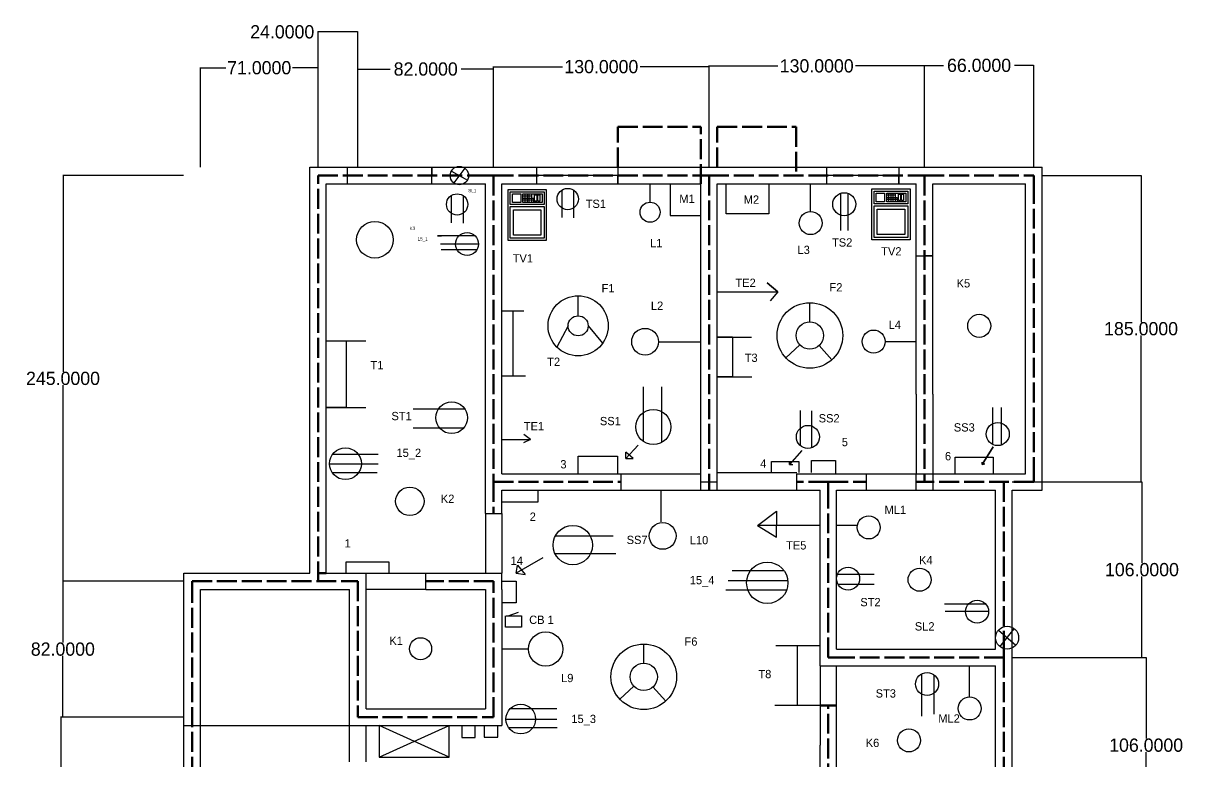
# Model space of a CAD drawing. Header units: inches. Extents: x -53 to 649, y -35 to 873.
# Drawn here: x -53 to 647, y 427 to 873 of the extents above; entities that cross this region are included whole.
import ezdxf

# ---------------------------------------------------------------- set-up
doc = ezdxf.new("R2010")
doc.units = ezdxf.units.IN
doc.header["$MEASUREMENT"] = 0
doc.linetypes.add('ACAD_ISO02W100', pattern=[15, 12, -3])
doc.dimstyles.get("Standard").update_dxf_attribs({"dimtxt": 8, "dimasz": 0.18, "dimexe": 0.18, "dimexo": 0.0625, "dimgap": 0.09, "dimtad": 0, "dimtih": 1, "dimtoh": 1, "dimdec": 4, "dimzin": 0, "dimdsep": 46, "dimtxsty": 'Standard', "dimcen": 0.09, "dimadec": 0, "dimazin": 0, "dimtfac": 1, "dimtdec": 4, "dimtofl": 0, "dimtmove": 0, "dimatfit": 3, "dimfxl": 1, "dimtolj": 1, "dimtzin": 0, "dimarcsym": 0})

# ---------------------------------------------------------------- blocks, each defined once
blk = doc.blocks.new('Microwave')
for p, q in [((19, 7), (19, 11)), ((20, 11), (20, 7)), ((21, 7), (21, 11)), ((18, 10), (22, 10)), ((22, 9), (18, 9)), ((18, 8), (22, 8)), ((22, 7), (18, 7)), ((20, 6), (18, 6)), ((19, 6), (19, 7)), ((20, 7), (20, 6))]:
    blk.add_line(p, q)
for points in [[(0, 0), (0, 18), (24, 18), (24, 0)], [(1, 1), (1, 17), (16, 17), (16, 1)], [(17, 1), (17, 17), (23, 17), (23, 1)], [(2.5, 2.5), (2.5, 15.5), (14.5, 15.5), (14.5, 2.5)], [(18, 12), (18, 16), (22, 16), (22, 12)], [(18, 2), (18, 11), (22, 11), (22, 2)], [(18.5, 4.5), (18.5, 5.5), (21.5, 5.5), (21.5, 4.5)], [(18.5, 3), (18.5, 4), (21.5, 4), (21.5, 3)]]:
    blk.add_lwpolyline(points, close=True)
blk = doc.blocks.new('*D67')
at = {"color": 0, "lineweight": -2}
for p, q in [((543.73, 490.27), (624.51, 490.27)), ((624.33, 490.09), (624.33, 441.36)), ((624.33, 384.45), (624.33, 433.18)), ((543.73, 384.27), (624.51, 384.27))]:
    blk.add_line(p, q, dxfattribs=at)
at = {"color": 0, "lineweight": 100}
for points in [[(624.3, 490.09), (624.36, 490.09), (624.33, 490.27)], [(624.3, 384.45), (624.36, 384.45), (624.33, 384.27)]]:
    blk.add_solid(points, dxfattribs=at)
at = {"layer": 'Defpoints', "color": 0, "lineweight": 100}
for p in [(543.66, 490.27), (624.33, 490.27), (543.66, 384.27)]:
    blk.add_point(p, dxfattribs=at)
at = {"color": 0, "lineweight": 100, "insert": (624.33, 437.27), "char_height": 8, "attachment_point": 5}
blk.add_mtext('\\A1;106.0000', dxfattribs=at)
blk = doc.blocks.new('*D68')
at = {"color": 0, "lineweight": -2}
for p, q in [((543.54, 596.27), (621.98, 596.27)), ((621.8, 596.09), (621.8, 547.36)), ((621.8, 490.45), (621.8, 539.18)), ((543.79, 490.27), (621.98, 490.27))]:
    blk.add_line(p, q, dxfattribs=at)
at = {"color": 0, "lineweight": 100}
for points in [[(621.77, 596.09), (621.83, 596.09), (621.8, 596.27)], [(621.77, 490.45), (621.83, 490.45), (621.8, 490.27)]]:
    blk.add_solid(points, dxfattribs=at)
at = {"layer": 'Defpoints', "color": 0, "lineweight": 100}
for p in [(543.48, 596.27), (543.73, 490.27), (621.8, 490.27)]:
    blk.add_point(p, dxfattribs=at)
at = {"color": 0, "lineweight": 100, "insert": (621.8, 543.27), "char_height": 8, "attachment_point": 5}
blk.add_mtext('\\A1;106.0000', dxfattribs=at)
blk = doc.blocks.new('*D69')
at = {"color": 0, "lineweight": -2}
for p, q in [((561.54, 781.27), (621.45, 781.27)), ((621.27, 781.09), (621.27, 692.86)), ((621.27, 596.45), (621.27, 684.68)), ((561.54, 596.27), (621.45, 596.27))]:
    blk.add_line(p, q, dxfattribs=at)
at = {"color": 0, "lineweight": 100}
for points in [[(621.24, 781.09), (621.3, 781.09), (621.27, 781.27)], [(621.24, 596.45), (621.3, 596.45), (621.27, 596.27)]]:
    blk.add_solid(points, dxfattribs=at)
at = {"layer": 'Defpoints', "color": 0, "lineweight": 100}
for p in [(561.48, 781.27), (621.27, 781.27), (561.48, 596.27)]:
    blk.add_point(p, dxfattribs=at)
at = {"color": 0, "lineweight": 100, "insert": (621.27, 688.77), "char_height": 8, "attachment_point": 5}
blk.add_mtext('\\A1;185.0000', dxfattribs=at)
blk = doc.blocks.new('*D70')
at = {"color": 0, "lineweight": -2}
for p, q in [((490.48, 786.52), (490.48, 847.99)), ((490.66, 847.81), (502.05, 847.81)), ((556.3, 847.81), (544.9, 847.81)), ((556.48, 786.33), (556.48, 847.99))]:
    blk.add_line(p, q, dxfattribs=at)
at = {"color": 0, "lineweight": 100}
for points in [[(490.66, 847.84), (490.66, 847.78), (490.48, 847.81)], [(556.3, 847.84), (556.3, 847.78), (556.48, 847.81)]]:
    blk.add_solid(points, dxfattribs=at)
at = {"layer": 'Defpoints', "color": 0, "lineweight": 100}
for p in [(490.48, 847.81), (490.48, 786.45), (556.48, 786.27)]:
    blk.add_point(p, dxfattribs=at)
at = {"color": 0, "lineweight": 100, "insert": (523.48, 847.81), "char_height": 8, "attachment_point": 5}
blk.add_mtext('\\A1;66.0000', dxfattribs=at)
blk = doc.blocks.new('*D71')
at = {"color": 0, "lineweight": -2}
for p, q in [((360.48, 786.45), (360.48, 847.67)), ((490.48, 786.58), (490.48, 847.67)), ((360.66, 847.49), (402.05, 847.49)), ((490.3, 847.49), (448.9, 847.49))]:
    blk.add_line(p, q, dxfattribs=at)
at = {"color": 0, "lineweight": 100}
for points in [[(360.66, 847.52), (360.66, 847.46), (360.48, 847.49)], [(490.3, 847.52), (490.3, 847.46), (490.48, 847.49)]]:
    blk.add_solid(points, dxfattribs=at)
at = {"layer": 'Defpoints', "color": 0, "lineweight": 100}
for p in [(360.48, 847.49), (360.48, 786.39), (490.48, 786.52)]:
    blk.add_point(p, dxfattribs=at)
at = {"color": 0, "lineweight": 100, "insert": (425.48, 847.49), "char_height": 8, "attachment_point": 5}
blk.add_mtext('\\A1;130.0000', dxfattribs=at)
blk = doc.blocks.new('*D73')
at = {"color": 0, "lineweight": -2}
for p, q in [((230.48, 786.52), (230.48, 847.2)), ((230.66, 847.02), (272.05, 847.02)), ((360.3, 847.02), (318.9, 847.02)), ((360.48, 786.52), (360.48, 847.2))]:
    blk.add_line(p, q, dxfattribs=at)
at = {"color": 0, "lineweight": 100}
for points in [[(230.66, 847.05), (230.66, 846.99), (230.48, 847.02)], [(360.3, 847.05), (360.3, 846.99), (360.48, 847.02)]]:
    blk.add_solid(points, dxfattribs=at)
at = {"layer": 'Defpoints', "color": 0, "lineweight": 100}
for p in [(230.48, 847.02), (230.48, 786.45), (360.48, 786.45)]:
    blk.add_point(p, dxfattribs=at)
at = {"color": 0, "lineweight": 100, "insert": (295.48, 847.02), "char_height": 8, "attachment_point": 5}
blk.add_mtext('\\A1;130.0000', dxfattribs=at)
blk = doc.blocks.new('*D74')
at = {"color": 0, "lineweight": -2}
for p, q in [((148.48, 786.33), (148.48, 845.78)), ((148.66, 845.6), (168.05, 845.6)), ((230.3, 845.6), (210.9, 845.6)), ((230.48, 786.58), (230.48, 845.78))]:
    blk.add_line(p, q, dxfattribs=at)
at = {"color": 0, "lineweight": 100}
for points in [[(148.66, 845.63), (148.66, 845.57), (148.48, 845.6)], [(230.3, 845.63), (230.3, 845.57), (230.48, 845.6)]]:
    blk.add_solid(points, dxfattribs=at)
at = {"layer": 'Defpoints', "color": 0, "lineweight": 100}
for p in [(230.48, 845.6), (148.48, 786.27), (230.48, 786.52)]:
    blk.add_point(p, dxfattribs=at)
at = {"color": 0, "lineweight": 100, "insert": (189.48, 845.6), "char_height": 8, "attachment_point": 5}
blk.add_mtext('\\A1;82.0000', dxfattribs=at)
blk = doc.blocks.new('*D76')
at = {"color": 0, "lineweight": -2}
for p, q in [((43.41, 454.27), (-30.94, 454.27)), ((-30.76, 454.09), (-30.76, 400.36)), ((-30.76, 338.45), (-30.76, 392.18)), ((43.41, 338.27), (-30.94, 338.27))]:
    blk.add_line(p, q, dxfattribs=at)
at = {"color": 0, "lineweight": 100}
for points in [[(-30.79, 454.09), (-30.73, 454.09), (-30.76, 454.27)], [(-30.79, 338.45), (-30.73, 338.45), (-30.76, 338.27)]]:
    blk.add_solid(points, dxfattribs=at)
at = {"layer": 'Defpoints', "color": 0, "lineweight": 100}
for p in [(-30.76, 454.27), (43.48, 454.27), (43.48, 338.27)]:
    blk.add_point(p, dxfattribs=at)
at = {"color": 0, "lineweight": 100, "insert": (-30.76, 396.27), "char_height": 8, "attachment_point": 5}
blk.add_mtext('\\A1;116.0000', dxfattribs=at)
blk = doc.blocks.new('*D77')
at = {"color": 0, "lineweight": -2}
for p, q in [((43.35, 536.27), (-29.73, 536.27)), ((-29.55, 536.09), (-29.55, 499.36)), ((-29.55, 454.45), (-29.55, 491.18)), ((43.35, 454.27), (-29.73, 454.27))]:
    blk.add_line(p, q, dxfattribs=at)
at = {"color": 0, "lineweight": 100}
for points in [[(-29.58, 536.09), (-29.52, 536.09), (-29.55, 536.27)], [(-29.58, 454.45), (-29.52, 454.45), (-29.55, 454.27)]]:
    blk.add_solid(points, dxfattribs=at)
at = {"layer": 'Defpoints', "color": 0, "lineweight": 100}
for p in [(-29.55, 536.27), (43.41, 536.27), (43.41, 454.27)]:
    blk.add_point(p, dxfattribs=at)
at = {"color": 0, "lineweight": 100, "insert": (-29.55, 495.27), "char_height": 8, "attachment_point": 5}
blk.add_mtext('\\A1;82.0000', dxfattribs=at)
blk = doc.blocks.new('*D78')
at = {"color": 0, "lineweight": -2}
for p, q in [((43.29, 781.27), (-29.63, 781.27)), ((-29.45, 781.09), (-29.45, 662.86)), ((-29.45, 536.45), (-29.45, 654.68)), ((43.29, 536.27), (-29.63, 536.27))]:
    blk.add_line(p, q, dxfattribs=at)
at = {"color": 0, "lineweight": 100}
for points in [[(-29.48, 781.09), (-29.42, 781.09), (-29.45, 781.27)], [(-29.48, 536.45), (-29.42, 536.45), (-29.45, 536.27)]]:
    blk.add_solid(points, dxfattribs=at)
at = {"layer": 'Defpoints', "color": 0, "lineweight": 100}
for p in [(-29.45, 781.27), (43.35, 781.27), (43.35, 536.27)]:
    blk.add_point(p, dxfattribs=at)
at = {"color": 0, "lineweight": 100, "insert": (-29.45, 658.77), "char_height": 8, "attachment_point": 5}
blk.add_mtext('\\A1;245.0000', dxfattribs=at)
blk = doc.blocks.new('*D79')
at = {"color": 0, "lineweight": -2}
for p, q in [((53.48, 786.33), (53.48, 846.56)), ((53.66, 846.38), (68.89, 846.38)), ((124.3, 846.38), (109.07, 846.38)), ((124.48, 786.33), (124.48, 846.56))]:
    blk.add_line(p, q, dxfattribs=at)
at = {"color": 0, "lineweight": 100}
for points in [[(53.66, 846.41), (53.66, 846.35), (53.48, 846.38)], [(124.3, 846.41), (124.3, 846.35), (124.48, 846.38)]]:
    blk.add_solid(points, dxfattribs=at)
at = {"layer": 'Defpoints', "color": 0, "lineweight": 100}
for p in [(53.48, 846.38), (53.48, 786.27), (124.48, 786.27)]:
    blk.add_point(p, dxfattribs=at)
at = {"color": 0, "lineweight": 100, "insert": (88.98, 846.38), "char_height": 8, "attachment_point": 5}
blk.add_mtext('\\A1;71.0000', dxfattribs=at)
blk = doc.blocks.new('*D81')
at = {"color": 0, "lineweight": -2}
for p, q in [((124.48, 868.05), (124.3, 868.05)), ((124.48, 786.39), (124.48, 868.23)), ((148.3, 868.05), (124.66, 868.05)), ((148.48, 786.39), (148.48, 868.23))]:
    blk.add_line(p, q, dxfattribs=at)
at = {"color": 0, "lineweight": 100}
for points in [[(124.66, 868.08), (124.66, 868.02), (124.48, 868.05)], [(148.3, 868.08), (148.3, 868.02), (148.48, 868.05)]]:
    blk.add_solid(points, dxfattribs=at)
at = {"layer": 'Defpoints', "color": 0, "lineweight": 100}
for p in [(124.48, 868.05), (124.48, 786.33), (148.48, 786.33)]:
    blk.add_point(p, dxfattribs=at)
at = {"color": 0, "lineweight": 100, "insert": (102.87, 868.05), "char_height": 8, "attachment_point": 5}
blk.add_mtext('\\A1;24.0000', dxfattribs=at)

msp = doc.modelspace()

# ---------------------------------------------------------------- linework, layer by layer
at = {"linetype": 'ACAD_ISO02W100', "lineweight": 100}
for p, q in [((305.45305, 786.26668), (305.45305, 810.65732)), ((305.45305, 810.65732), (355.47735, 810.65732)), ((355.47735, 776.26668), (355.47735, 810.65732)), ((365.47735, 786.26668), (365.47735, 810.65732)), ((365.47735, 810.65732), (413.14971, 810.65732)), ((413.14971, 810.65732), (413.14971, 781.26668)), ((124.47735, 776.26668), (124.47735, 781.26668)), ((124.47735, 781.26668), (225.47735, 781.26668)), ((124.47735, 781.26668), (148.47735, 781.26668)), ((225.47735, 781.26668), (230.47735, 781.26668)), ((230.47735, 781.26668), (230.47735, 601.26668)), ((230.47735, 781.26668), (355.47735, 781.26668)), ((355.47735, 781.26668), (360.47735, 781.26668)), ((360.47735, 781.26668), (360.47735, 591.26668)), ((360.47735, 781.26668), (485.47735, 781.26668)), ((485.47735, 781.26668), (490.47735, 781.26668)), ((490.47735, 781.26668), (490.47735, 596.26668)), ((490.47735, 781.26668), (551.47735, 781.26668)), ((551.47735, 781.26668), (556.47735, 781.26668)), ((556.47735, 781.26668), (556.47735, 776.26668)), ((124.47735, 536.26668), (124.47735, 776.26668)), ((556.47735, 776.26668), (556.47735, 601.26668)), ((230.47735, 601.26668), (230.47735, 596.26668)), ((230.47735, 596.26668), (307.47735, 596.26668)), ((230.47735, 596.26668), (230.47735, 577.26668)), ((432.47735, 596.26668), (413.47735, 596.26668)), ((432.47735, 591.26668), (432.47735, 596.26668)), ((432.47735, 596.26668), (455.47735, 596.26668)), ((556.47735, 596.26668), (485.47735, 596.26668)), ((538.47735, 591.26668), (538.47735, 596.26668)), ((538.47735, 596.26668), (538.47735, 495.26668)), ((556.47735, 601.26668), (556.47735, 596.26668)), ((432.47735, 490.26668), (432.47735, 591.26668)), ((129.47735, 541.26668), (124.47735, 541.26668)), ((124.47735, 541.26668), (124.47735, 536.26668)), ((48.47735, 531.26668), (48.47735, 536.26668)), ((48.47735, 536.26668), (143.47735, 536.26668)), ((143.47735, 536.26668), (148.47735, 536.26668)), ((148.47735, 536.26668), (148.47735, 459.26668)), ((230.47735, 536.26668), (189.47735, 536.26668)), ((230.47735, 531.26668), (230.47735, 536.26668)), ((48.47735, 28.26668), (48.47735, 531.26668)), ((230.47735, 454.26668), (230.47735, 531.26668)), ((538.47735, 495.26668), (538.47735, 490.26668)), ((437.47735, 490.26668), (432.47735, 490.26668)), ((538.47735, 490.26668), (437.47735, 490.26668)), ((538.47735, 490.26668), (538.47735, 389.26668)), ((148.47735, 459.26668), (148.47735, 454.26668)), ((432.47735, 461.26668), (427.47735, 461.26668)), ((427.47735, 461.26668), (437.47735, 461.26668)), ((432.47735, 384.26668), (432.47735, 461.26668)), ((432.47735, 461.26668), (432.47735, 461.26668)), ((148.47735, 454.26668), (225.47735, 454.26668)), ((225.47735, 454.26668), (230.47735, 454.26668))]:
    msp.add_line(p, q, dxfattribs=at)
for p, q in [((119.47735, 786.26668), (543.47735, 786.26668)), ((119.47735, 541.26668), (119.47735, 786.26668)), ((142.05068, 786.26668), (142.05068, 776.26668)), ((193.13789, 776.26668), (193.13789, 786.26668)), ((193.13789, 786.26668), (193.13789, 781.26668)), ((213.17846, 785.6818), (206.4451, 776.85156)), ((256.49448, 776.26668), (256.49448, 786.26668)), ((256.49448, 786.26668), (305.45305, 786.26668)), ((305.45305, 786.26668), (305.45305, 776.26668)), ((431.5828, 776.26668), (431.5828, 786.26668)), ((431.5828, 786.26668), (475.06775, 786.26668)), ((475.06775, 786.26668), (475.06775, 776.26668)), ((543.47735, 786.26668), (561.47735, 786.26668)), ((561.47735, 591.26668), (561.47735, 786.26668)), ((204.97882, 783.99987), (214.64474, 778.53348)), ((305.45305, 781.26668), (256.49448, 781.26668)), ((305.45305, 776.26668), (305.45305, 781.26668)), ((475.06775, 781.26668), (431.5828, 781.26668)), ((475.06775, 776.26668), (475.06775, 781.26668)), ((119.47735, 541.26668), (119.47735, 776.26668)), ((129.47735, 776.26668), (225.47735, 776.26668)), ((129.47735, 541.26668), (129.47735, 776.26668)), ((142.05068, 776.26668), (193.13789, 776.26668)), ((225.47735, 577.26668), (225.47735, 776.26668)), ((235.47735, 776.26668), (355.47735, 776.26668)), ((235.47735, 601.26668), (235.47735, 776.26668)), ((271.55092, 772.38379), (271.55092, 755.90949)), ((278.77707, 772.43861), (278.77707, 755.73389)), ((324.89548, 765.23781), (324.89548, 776.26668)), ((337.00955, 776.26668), (337.00955, 757.16323)), ((355.47735, 591.26668), (355.47735, 776.26668)), ((365.47735, 776.26668), (485.47735, 776.26668)), ((365.47735, 591.26668), (365.47735, 776.26668)), ((370.82801, 758.17255), (370.82801, 776.26668)), ((370.82801, 776.26668), (370.82801, 776.26668)), ((396.57041, 776.26668), (396.57041, 758.17255)), ((421.82266, 759.53629), (421.82266, 776.26668)), ((444.25357, 770.60175), (444.25357, 748.17909)), ((485.47735, 649.26668), (485.47735, 776.26668)), ((495.47735, 776.26668), (543.47735, 776.26668)), ((495.47735, 649.26668), (495.47735, 776.26668)), ((543.47735, 776.26668), (551.47735, 776.26668)), ((551.47735, 601.26668), (551.47735, 776.26668)), ((204.79868, 769.14875), (204.79868, 752.67445)), ((212.02483, 769.20357), (212.02483, 752.49886)), ((439.88781, 770.57368), (439.88781, 748.17909)), ((337.00955, 757.16323), (355.47735, 757.16323)), ((396.57041, 758.17255), (370.82801, 758.17255)), ((219.27434, 744.88943), (196.6609, 744.88943)), ((196.6609, 744.88943), (198.94561, 744.88943)), ((221.34731, 739.94382), (198.41837, 739.94382)), ((220.35119, 736.36251), (198.76986, 736.36251)), ((485.47735, 732.79841), (495.47735, 732.79841)), ((495.47735, 732.79841), (490.47735, 732.79841)), ((402.01451, 710.98198), (395.65015, 716.55226)), ((395.65015, 716.55226), (402.01451, 710.98198)), ((281.48671, 696.60388), (281.48671, 708.71906)), ((365.47735, 710.98198), (402.01451, 710.98198)), ((402.01451, 710.98198), (397.42367, 705.73668)), ((421.3453, 692.95052), (421.3453, 704.52665)), ((235.47735, 699.63185), (248.67777, 699.63185)), ((242.07756, 699.63185), (242.07756, 660.26827)), ((275.43078, 690.54795), (268.63663, 677.7002)), ((287.54265, 690.54795), (296.27406, 679.98748)), ((129.47735, 681.49383), (153.41208, 681.49383)), ((141.44471, 681.49383), (141.44471, 641.30185)), ((329.94154, 680.95938), (355.47735, 680.95938)), ((374.5618, 683.76668), (365.47735, 683.76668)), ((365.47735, 683.76668), (386.03634, 683.76668)), ((374.5618, 683.76668), (374.5618, 659.81013)), ((466.7867, 681.04408), (485.47735, 681.04408)), ((415.33048, 679.11084), (406.86698, 671.213)), ((426.87985, 678.63674), (434.66757, 670.07181)), ((235.47735, 660.26827), (249.68727, 660.26827)), ((374.5618, 659.81013), (365.47735, 659.81013)), ((365.47735, 659.81013), (386.34646, 659.81013)), ((320.95445, 620.72077), (320.95445, 653.70768)), ((332.062, 620.22012), (332.062, 653.70768)), ((485.47735, 649.26668), (485.47735, 601.26668)), ((495.47735, 649.26668), (495.47735, 591.26668)), ((141.44471, 641.30185), (129.47735, 641.30185)), ((129.47735, 641.30185), (153.41208, 641.30185)), ((213.19441, 640.24354), (181.92507, 640.24354)), ((415.75607, 618.08625), (415.75607, 639.34544)), ((422.59071, 616.96909), (422.59071, 639.15153)), ((531.7851, 618.86315), (531.7851, 641.14088)), ((537.1151, 618.61826), (537.1151, 641.14088)), ((212.39024, 628.75603), (181.92507, 628.75603)), ((252.71579, 621.91402), (248.67777, 624.87819)), ((235.47735, 621.91402), (252.71579, 621.91402)), ((252.71579, 621.91402), (248.51977, 619.94432)), ((310.23693, 610.34944), (317.72541, 618.47831)), ((525.43572, 606.76294), (532.01528, 617.44695)), ((532.01528, 617.44695), (525.43572, 606.76294)), ((133.42281, 613.10275), (160.72544, 613.10275)), ((281.48671, 601.26668), (281.48671, 611.8208)), ((281.48671, 611.8208), (305.21011, 611.8208)), ((305.21011, 611.8208), (305.21011, 601.26668)), ((310.23693, 610.34944), (310.23693, 614.19996)), ((314.73002, 610.34944), (310.23693, 614.19996)), ((310.23693, 610.34944), (314.73002, 610.34944)), ((416.53608, 615.15896), (409.04525, 606.72145)), ((509.10023, 601.26668), (509.10023, 611.21227)), ((509.10023, 611.21227), (532.04914, 611.21227)), ((532.04914, 611.21227), (532.04914, 601.26668)), ((131.4515, 607.27885), (160.72544, 607.27885)), ((398.13927, 601.91153), (398.13927, 608.65917)), ((398.13927, 608.65917), (414.69983, 608.65917)), ((409.04525, 606.72145), (409.04525, 608.65917)), ((409.04525, 608.65917), (409.04525, 606.72145)), ((409.04525, 606.72145), (409.98583, 607.7809)), ((409.98583, 607.7809), (409.04525, 606.72145)), ((409.04525, 606.72145), (411.13131, 606.72145)), ((414.69983, 608.65917), (414.69983, 601.91153)), ((422.42809, 601.91153), (422.42809, 609.21109)), ((422.42809, 609.21109), (436.78057, 609.21109)), ((436.78057, 609.21109), (436.78057, 601.26668)), ((525.43572, 606.76294), (525.43572, 608.11594)), ((525.43572, 606.76294), (525.86835, 607.46545)), ((525.43572, 606.76294), (526.92895, 607.2295)), ((526.92895, 607.2295), (525.43572, 606.76294)), ((133.22747, 601.97206), (160.10328, 601.97206)), ((235.47735, 601.26668), (307.47735, 601.26668)), ((307.47735, 591.26668), (307.47735, 601.26668)), ((307.47735, 601.26668), (355.47735, 601.26668)), ((365.47735, 601.91153), (413.47735, 601.91153)), ((413.47735, 601.26668), (455.47735, 601.26668)), ((413.47735, 591.26668), (413.47735, 601.26668)), ((455.47735, 591.26668), (455.47735, 601.26668)), ((455.47735, 601.26668), (485.47735, 601.26668)), ((485.47735, 601.26668), (495.47735, 601.26668)), ((485.47735, 591.26668), (485.47735, 601.26668)), ((495.47735, 601.26668), (551.47735, 601.26668)), ((235.47735, 591.26668), (307.47735, 591.26668)), ((235.47735, 577.26668), (235.47735, 591.26668)), ((257.28759, 584.26668), (257.28759, 591.26668)), ((307.47735, 591.26668), (355.47735, 591.26668)), ((331.47735, 591.26668), (331.47735, 572.23089)), ((355.47735, 591.26668), (365.47735, 591.26668)), ((365.47735, 591.26668), (413.47735, 591.26668)), ((413.47735, 591.26668), (427.47735, 591.26668)), ((427.47735, 485.26668), (427.47735, 591.26668)), ((437.47735, 591.26668), (455.47735, 591.26668)), ((437.47735, 495.26668), (437.47735, 591.26668)), ((455.47735, 591.26668), (490.47735, 591.26668)), ((485.47735, 591.26668), (533.47735, 591.26668)), ((533.47735, 495.26668), (533.47735, 591.26668)), ((543.47735, 591.26668), (551.47735, 591.26668)), ((543.47735, 343.26668), (543.47735, 591.26668)), ((551.47735, 591.26668), (561.47735, 591.26668)), ((235.47735, 584.26668), (257.28759, 584.26668)), ((225.47735, 577.26668), (235.47735, 577.26668)), ((225.47735, 577.26668), (225.47735, 541.26668)), ((235.47735, 577.26668), (235.47735, 541.26668)), ((389.83699, 570.00053), (401.12446, 578.54594)), ((401.12446, 578.54594), (401.12446, 570.00053)), ((427.47735, 570.00053), (389.83699, 570.00053)), ((389.83699, 570.00053), (401.12446, 562.91691)), ((401.12446, 562.91691), (401.12446, 570.00053)), ((450.01336, 570.00053), (437.47735, 570.00053)), ((267.80351, 563.77789), (302.57752, 563.77789)), ((141.47735, 541.26668), (141.47735, 548.05834)), ((141.47735, 548.05834), (167.24333, 548.05834)), ((167.24333, 548.05834), (167.24333, 541.26668)), ((260.16815, 550.47157), (244.16401, 541.26668)), ((267.54541, 552.99058), (304.22495, 552.99058)), ((43.47735, 541.26668), (119.47735, 541.26668)), ((43.47735, 23.26668), (43.47735, 541.26668)), ((129.47735, 541.26668), (153.47735, 541.26668)), ((153.47735, 459.26668), (153.47735, 541.26668)), ((153.47735, 541.26668), (189.47735, 541.26668)), ((153.47735, 531.26668), (153.47735, 541.26668)), ((189.47735, 541.26668), (235.47735, 541.26668)), ((189.47735, 531.26668), (189.47735, 541.26668)), ((235.47735, 531.26668), (235.47735, 541.26668)), ((244.16401, 541.26668), (244.90229, 545.99892)), ((244.16401, 541.26668), (244.16401, 541.26668)), ((244.16401, 541.26668), (249.51062, 540.43255)), ((244.90229, 545.99892), (249.51062, 540.43255)), ((405.53347, 542.64138), (374.51726, 542.64138)), ((438.02976, 540.57766), (460.20171, 540.57766)), ((235.47735, 536.26668), (244.16401, 536.26668)), ((244.16401, 536.26668), (244.16401, 523.27875)), ((407.69701, 536.57336), (371.99624, 536.57336)), ((438.34126, 534.50605), (460.20171, 534.50605)), ((53.47735, 531.26668), (143.47735, 531.26668)), ((53.47735, 33.26668), (53.47735, 531.26668)), ((143.47735, 427.26668), (143.47735, 531.26668)), ((189.47735, 531.26668), (153.47735, 531.26668)), ((189.47735, 531.26668), (225.47735, 531.26668)), ((225.47735, 531.26668), (225.47735, 459.26668)), ((235.47735, 531.26668), (235.47735, 449.26668)), ((407.31922, 530.95508), (370.59105, 530.95508)), ((244.16401, 523.27875), (235.47735, 523.27875)), ((527.64489, 522.38317), (502.67132, 522.38317)), ((237.72975, 508.51147), (237.72975, 515.36501)), ((237.97027, 515.36501), (247.35051, 515.36501)), ((239.29313, 515.36501), (245.54662, 517.52928)), ((247.35051, 515.36501), (247.35051, 508.51147)), ((529.24804, 517.9429), (503.02785, 517.9429)), ((247.35051, 508.51147), (237.72975, 508.51147)), ((535.15402, 506.74471), (545.70206, 497.69002)), ((536.0908, 496.78594), (544.76528, 507.6488)), ((321.07288, 486.82849), (321.07288, 498.40462)), ((251.50029, 495.38188), (235.47735, 495.38188)), ((427.47735, 497.25548), (400.76341, 497.25548)), ((413.8405, 461.26668), (413.8405, 497.25548)), ((427.47735, 497.25548), (427.47735, 497.25548)), ((437.47735, 495.26668), (533.47735, 495.26668)), ((427.47735, 485.26668), (533.47735, 485.26668)), ((427.47735, 485.26668), (427.47735, 437.26668)), ((437.47735, 437.26668), (437.47735, 485.26668)), ((517.79864, 466.42103), (517.79864, 485.26668)), ((533.47735, 389.26668), (533.47735, 485.26668)), ((488.68528, 480.30784), (488.68528, 454.88695)), ((496.23352, 479.83103), (496.23352, 455.93532)), ((315.05806, 472.98881), (306.59456, 465.09098)), ((326.60743, 472.51472), (334.39515, 463.94978)), ((153.47735, 459.26668), (225.47735, 459.26668)), ((240.4959, 459.37487), (268.66007, 459.37487)), ((427.47735, 461.26668), (400.20365, 461.26668)), ((43.47735, 449.26668), (235.47735, 449.26668)), ((153.47735, 427.26668), (153.47735, 449.26668)), ((161.42832, 449.26668), (161.42832, 430.02298)), ((161.42832, 430.02298), (203.70573, 449.26668)), ((203.70573, 430.02298), (161.42832, 449.26668)), ((203.70573, 430.02298), (203.70573, 449.26668)), ((211.27781, 449.26668), (211.27781, 442.00992)), ((219.28062, 442.00992), (219.28062, 449.26668)), ((224.75353, 449.26668), (224.75353, 442.10866)), ((233.07235, 442.10866), (233.07235, 449.26668)), ((237.87328, 453.04249), (268.66007, 453.04249)), ((211.27781, 442.00992), (219.28062, 442.00992)), ((224.75353, 442.10866), (233.07235, 442.10866)), ((239.49631, 447.9007), (268.76717, 447.9007)), ((427.47735, 448.00557), (427.47735, 448.00557)), ((427.47735, 283.26668), (427.47735, 437.26668)), ((437.47735, 389.26668), (437.47735, 437.26668)), ((161.42832, 430.02298), (203.70573, 430.02298))]:
    msp.add_line(p, q)
at = {"linetype": 'ACAD_ISO02W100'}
for p, q in [((355.47735, 596.26668), (365.47735, 596.26668)), ((490.47735, 596.26668), (490.47735, 601.26668))]:
    msp.add_line(p, q, dxfattribs=at)
for centre, radius in [((209.81178, 781.26668), 5.55228), ((275.20442, 767.08237), 6.43841), ((442.11313, 763.98884), 6.95069), ((208.45219, 763.84734), 6.43841), ((324.89548, 759.18187), 6.05594), ((421.82266, 752.5856), 6.95069), ((158.83172, 742.52805), 11.06916), ((214.41131, 739.94382), 6.936), ((281.48671, 690.54795), 18.17111), ((421.3453, 684.72364), 19.80301), ((281.48671, 690.54795), 6.05594), ((523.56428, 690.54569), 6.95069), ((321.86696, 680.95938), 8.07458), ((421.3453, 684.72364), 8.22688), ((459.83601, 681.04408), 6.95069), ((205.14371, 635.03521), 9.58856), ((326.91449, 629.48394), 10.59789), ((534.74468, 625.15227), 6.95069), ((420.1456, 623.47551), 6.95069), ((141.04007, 607.27885), 9.58856), ((179.90605, 584.56909), 8.58081), ((456.86345, 568.82223), 6.95069), ((278.246, 558.1313), 11.87138), ((332.4958, 563.65165), 8.07458), ((395.63991, 535.38217), 12.49021), ((444.42804, 537.86213), 6.95069), ((487.59303, 537.21958), 6.95069), ((522.29735, 517.9429), 6.95069), ((261.88417, 495.38188), 10.38389), ((540.42804, 502.21737), 6.95069), ((186.34035, 495.51323), 6.67295), ((321.07288, 478.60161), 19.80301), ((321.07288, 478.60161), 8.22688), ((492.09174, 474.24912), 6.95069), ((517.79864, 459.47033), 6.95069), ((246.82944, 453.04249), 8.95616), ((481.1663, 440.19366), 6.95069)]:
    msp.add_circle(centre, radius)

# ---------------------------------------------------------------- block references
at = {"linetype": 'ACAD_ISO02W100', "lineweight": 100, "xscale": 1.278044546546425, "yscale": 1.278044546546425, "zscale": 1.278044546546425, "rotation": 90}
for p in [(262.2396, 742.10949), (481.7951, 742.51573)]:
    msp.add_blockref('Microwave', p, dxfattribs=at)

# ---------------------------------------------------------------- texts
at = {"attachment_point": 1}
for s, insert, char_height, width in [('SL1', (215.11429, 773.21905), 2, 8.0843442), ('TS1', (286.02949, 766.75179), 5, 4.0380217), ('M1', (342.56183, 769.77976), 5, 6.5617911), ('M2', (381.42782, 769.27509), 5, 12.1140699), ('K3', (179.78922, 750.39172), 2, 12.8295002), ('15_1', (184.53438, 744.0703), 2, 12.3022663), ('L1', (324.89548, 743.03271), 5, 11.6093206), ('TS2', (434.7107, 743.40405), 5, 7.736398), ('L3', (413.90053, 738.91896), 5, 14.2588157), ('TV2', (464.38915, 738.02447), 5, 8.2262396), ('TV1', (241.96413, 733.80587), 5, 2.5237647), ('F1', (295.6198, 715.78101), 5, 12.1140745), ('TE2', (376.42253, 719.0328), 5, 8.6834352), ('F2', (433.20457, 716.31541), 5, 14.8858942), ('K5', (509.93568, 718.71903), 5, 19.7312428), ('L2', (325.40023, 705.18312), 5, 14.6378393), ('L4', (468.86869, 693.68057), 5, 4.0315956), ('T3', (382.00474, 673.76311), 5, 9.6138059), ('T1', (156.18266, 669.35218), 5, 5.5522834), ('T2', (262.81085, 671.37082), 5, 8.580802), ('ST1', (168.80148, 638.56784), 5, 13.1235823), ('TE1', (248.67777, 632.51191), 5, 12.1140699), ('SS1', (294.61029, 635.53987), 5, 10.095059), ('SS2', (426.6592, 637.21247), 5, 4.2667239), ('SS3', (508.23898, 631.72144), 5, 11.4002728), ('5', (440.62302, 622.86337), 5, 14.1577647), ('15_2', (171.83, 616.36275), 5, 24.7329029), ('3', (270.75467, 609.44713), 5, 4.5524682), ('4', (391.36175, 609.87162), 5, 3.8788382), ('6', (502.87679, 614.32342), 5, 6.2234357), ('K2', (198.58192, 588.60638), 5, 9.5903098), ('ML1', (466.41308, 581.91124), 5, 5.3482048), ('2', (252.24006, 577.78216), 5, 2.0190109), ('1', (140.49142, 561.68419), 5, 5.5522834), ('SS7', (310.7527, 563.77789), 5, 4.3964677), ('L10', (348.85539, 563.65165), 5, 0.9769918), ('TE5', (406.98641, 560.47488), 5, 3.9079671), ('14', (240.72134, 551.19514), 5, 0.1764368), ('K4', (487.24293, 551.51645), 5, 7.3185948), ('15_4', (348.85539, 539.47337), 5, 9.2814219), ('ST2', (451.77588, 526.18746), 5, 9.5704745), ('CB 1', (251.92275, 515.53196), 5, 21.8220204), ('SL2', (484.70957, 511.55293), 5, 10.1334397), ('K1', (167.51017, 502.86955), 5, 5.4451078), ('F6', (345.67906, 502.37833), 5, 4.4607897), ('L9', (271.18453, 480.37611), 5, 2.4424795), ('T8', (390.28696, 482.75443), 5, 8.0294224), ('ST3', (461.04871, 471.05586), 5, 9.5515532), ('15_3', (277.38288, 455.66991), 5, 4.3964677), ('ML2', (498.85693, 455.93532), 5, 7.1636614), ('K6', (455.07899, 441.21269), 5, 3.5818284)]:
    msp.add_mtext(s, dxfattribs=dict(at, insert=insert, char_height=char_height, width=width))

# ---------------------------------------------------------------- dimensions: what is measured, and where the dimension line sits
at = {"lineweight": 100}
for base, p1, p2, picture, middle in [((124.47735, 868.05443), (148.47735, 786.32918), (124.47735, 786.32918), '*D81', (102.87401, 868.05443)), ((53.47735, 846.3835), (124.47735, 786.26668), (53.47735, 786.26668), '*D79', (88.97735, 846.3835)), ((230.47735, 845.59644), (148.47735, 786.26668), (230.47735, 786.51668), '*D74', (189.47735, 845.59644)), ((230.47735, 847.02222), (360.47735, 786.45418), (230.47735, 786.45418), '*D73', (295.47735, 847.02222)), ((360.47735, 847.48997), (490.47735, 786.51668), (360.47735, 786.39168), '*D71', (425.47735, 847.48997)), ((490.47735, 847.81489), (556.47735, 786.26668), (490.47735, 786.45418), '*D70', (523.47735, 847.81489))]:
    dim = msp.add_linear_dim(base=base, p1=p1, p2=p2, dimstyle='Standard', dxfattribs=at)
    dim.commit()
    dim.dimension.update_dxf_attribs({"geometry": picture, "text_midpoint": middle})
for base, p1, p2, picture, middle in [((-29.4467, 781.26668), (43.35235, 536.26668), (43.35235, 781.26668), '*D78', (-29.4467, 658.76668)), ((621.27235, 781.26668), (561.47735, 596.26668), (561.47735, 781.26668), '*D69', (621.27235, 688.76668)), ((621.80231, 490.26668), (543.47735, 596.26668), (543.72735, 490.26668), '*D68', (621.80231, 543.26668)), ((-29.54656, 536.26668), (43.41485, 454.26668), (43.41485, 536.26668), '*D77', (-29.54656, 495.26668)), ((624.33243, 490.26668), (543.66485, 384.26668), (543.66485, 490.26668), '*D67', (624.33243, 437.26668)), ((-30.76034, 454.26668), (43.47735, 338.26668), (43.47735, 454.26668), '*D76', (-30.76034, 396.26668))]:
    dim = msp.add_linear_dim(base=base, p1=p1, p2=p2, angle=90, dimstyle='Standard', dxfattribs=at)
    dim.commit()
    dim.dimension.update_dxf_attribs({"geometry": picture, "text_midpoint": middle})

doc.saveas('drawing.dxf')
